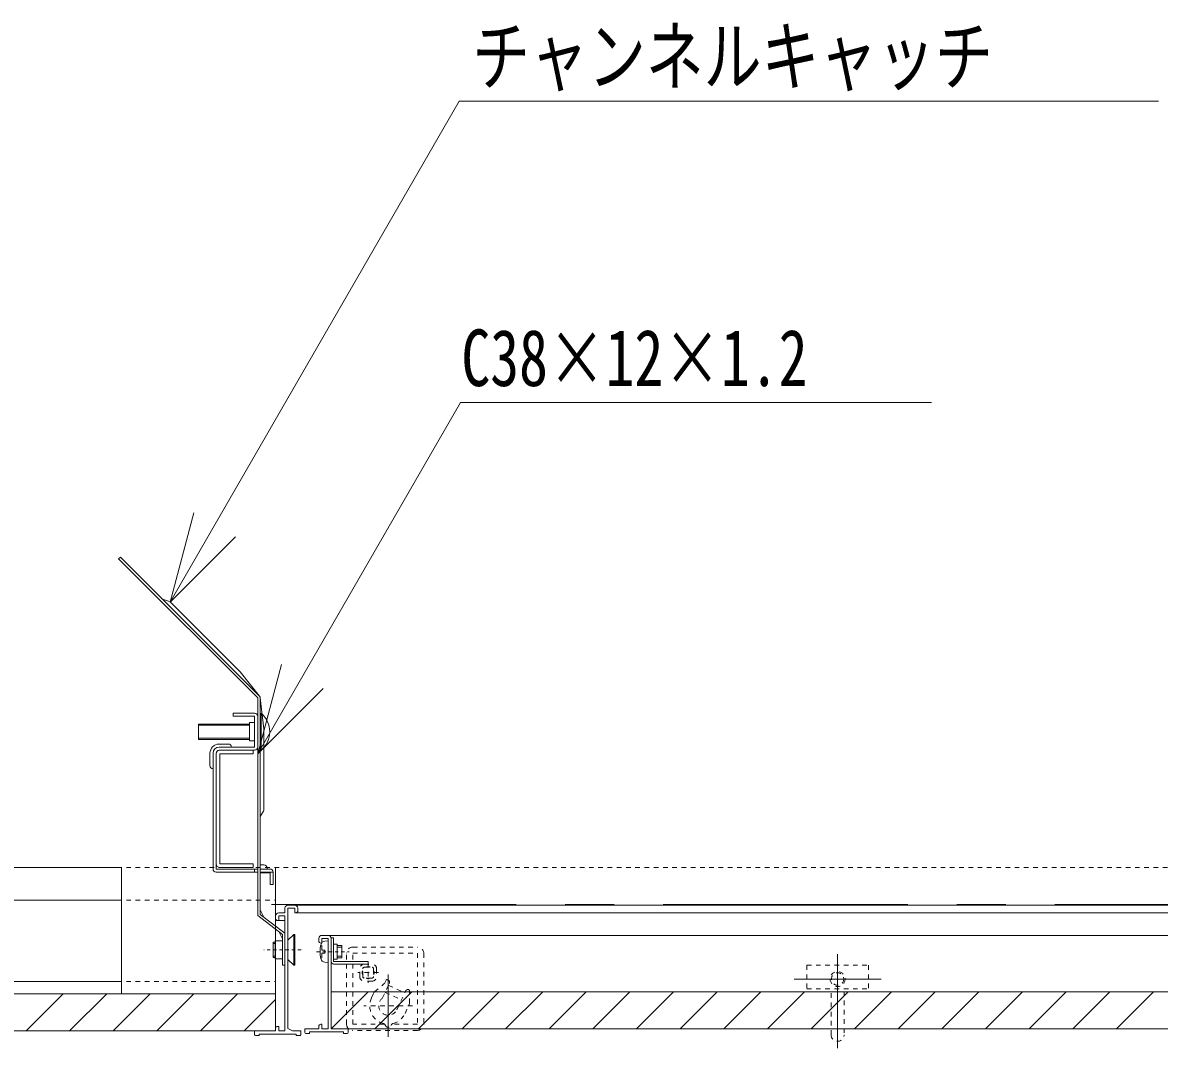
# Model space of a CAD drawing. Units: millimetres, scale not verified. Extents: x -205 to 205, y -142 to 142.
# Drawn here: x 110.88 to 147.73, y -99.77 to -66.52 of the extents above; entities that cross this region are included whole.
import ezdxf
from ezdxf.enums import TextEntityAlignment as Align

# ---------------------------------------------------------------- set-up
doc = ezdxf.new("R2010")
doc.units = ezdxf.units.MM
doc.header["$LTSCALE"] = 0.25
for name, pattern in [('USER5', [1.2, 0.6, -0.6]), ('USER6', [0.375, 0.25, -0.125]), ('USER7', [50.8, 31.75, -6.35, 6.35, -6.35])]:
    doc.linetypes.add(name, pattern=pattern)
doc.layers.add('0-1_0-0 基本', color=7, linetype='Continuous', lineweight=18)
doc.layers.add('0-3_0-2 インサート', color=7, linetype='Continuous', lineweight=18)
doc.styles.add('ＭＳ ゴシック', font='')
doc.styles.get('ＭＳ ゴシック').set_extended_font_data('MS Gothic')

# ---------------------------------------------------------------- blocks, each defined once
blk = doc.blocks.new('頭部ナベ')
at = {"layer": '0-1_0-0 基本'}
for p, q in [((1.1, -0.5), (1.1, 0.5)), ((2, 2), (2.376, 2.102)), ((0, -3.5), (1.012, -3.411)), ((1.1, -0.5), (2, -0.5)), ((2, -2), (2, -0.5)), ((2, -2), (2.376, -2.102))]:
    blk.add_line(p, q, dxfattribs=at)
for points in [[(0, -3.5), (0, 3.5), (1.012, 3.411)], [(1.1, 0.5), (2, 0.5), (2, 2)]]:
    blk.add_lwpolyline(points, dxfattribs=at)
for centre, radius, start, end in [((0.881, 1.917), 1.5, 13.03537, 85), ((-7.4, 0), 10, 346.96463, 13.03537), ((0.881, -1.917), 1.5, 275, 346.96463)]:
    blk.add_arc(centre, radius, start, end, dxfattribs=at)

msp = doc.modelspace()

# ---------------------------------------------------------------- linework, layer by layer
at = {"layer": '0-1_0-0 基本'}
for p, q in [((114.0472, -83.845), (113.9907, -83.9016)), ((118.5004, -88.4114), (113.9907, -83.9016)), ((118.557, -88.3548), (114.0472, -83.845)), ((115.4104, -85.2082), (115.6368, -85.2806)), ((117.9348, -87.5628), (115.677, -85.3051)), ((118.557, -88.3548), (117.9348, -87.5628)), ((118.5004, -88.4114), (118.5004, -95.4646)), ((118.5804, -88.4114), (118.7004, -89.4114)), ((118.5804, -90.095), (118.5804, -88.4114)), ((118.4004, -88.905), (117.7004, -88.905)), ((117.7004, -89.005), (117.7004, -88.905)), ((118.4004, -89.005), (117.7004, -89.005)), ((118.4004, -90.005), (118.4004, -89.005)), ((118.6152, -88.915), (118.5804, -88.915)), ((118.5804, -89.1248), (118.5804, -95.425)), ((118.6152, -88.915), (118.6152, -90.095)), ((118.2304, -89.255), (116.5804, -89.255)), ((116.5804, -89.755), (116.5804, -89.255)), ((118.2304, -89.295), (116.5804, -89.295)), ((118.2304, -89.805), (118.2304, -89.205)), ((118.4004, -89.205), (118.2304, -89.205)), ((118.7004, -91.0873), (118.7004, -89.4114)), ((118.7004, -92.0273), (118.7004, -89.4114)), ((116.5804, -89.715), (118.2304, -89.715)), ((116.5804, -89.755), (118.2304, -89.755)), ((118.4004, -89.805), (118.2304, -89.805)), ((116.9504, -90.205), (116.9504, -90.605)), ((117.0504, -90.205), (117.0504, -93.955)), ((117.1504, -90.205), (117.1504, -93.955)), ((117.1504, -90.225), (117.1504, -93.785)), ((117.5504, -89.905), (117.2504, -89.905)), ((118.4004, -90.005), (117.2504, -90.005)), ((118.4004, -90.105), (117.2504, -90.105)), ((118.3504, -90.105), (117.2704, -90.105)), ((118.5804, -90.095), (118.6152, -90.095)), ((118.6862, -92.0787), (118.5804, -92.255)), ((110.4309, -93.905), (114.0804, -93.905)), ((114.0804, -98.005), (114.0804, -93.905)), ((118.5004, -93.955), (117.1504, -93.955)), ((118.4004, -94.055), (118.4004, -93.955)), ((118.7004, -93.825), (118.5804, -93.825)), ((118.9004, -93.955), (118.5804, -93.955)), ((118.8004, -93.925), (118.8004, -93.955)), ((119.0804, -99.205), (119.0804, -93.905)), ((118.5004, -94.055), (117.1504, -94.055)), ((119.0004, -94.055), (118.5804, -94.055)), ((118.5804, -94.075), (118.9004, -94.075)), ((118.9004, -94.055), (118.9004, -94.455)), ((119.0004, -94.055), (119.0004, -94.455)), ((119.0004, -94.455), (118.9004, -94.455)), ((110.4309, -94.965), (114.0804, -94.965)), ((118.5804, -95.2766), (118.7004, -95.5166)), ((118.5804, -95.425), (119.3804, -96.0354)), ((119.1804, -95.375), (119.3804, -95.375)), ((119.3804, -95.375), (119.3804, -95.225)), ((119.7004, -95.125), (119.4804, -95.125)), ((119.4804, -99.125), (119.4804, -95.225)), ((119.7004, -95.125), (163.8604, -95.125)), ((119.7304, -95.375), (119.7004, -95.375)), ((119.7304, -95.375), (154.8967, -95.375)), ((119.8004, -95.305), (119.8004, -95.225)), ((119.3004, -96.075), (118.5004, -95.4646)), ((119.0804, -95.555), (119.0804, -95.475)), ((119.1504, -95.625), (119.1804, -95.625)), ((119.1504, -95.625), (119.3804, -95.625)), ((119.1804, -95.475), (119.3804, -95.475)), ((119.1804, -95.625), (119.1804, -95.475)), ((119.3804, -99.205), (119.3804, -95.475)), ((119.3804, -95.625), (119.3804, -99.055)), ((119.1804, -95.9834), (119.3004, -96.2234)), ((119.3004, -96.075), (119.3004, -97.075)), ((119.3804, -96.0354), (119.3804, -97.075)), ((119.4804, -96.265), (119.6704, -96.075)), ((119.6704, -96.075), (119.6704, -97.075)), ((119.7004, -96.075), (119.6704, -96.075)), ((119.7004, -97.075), (119.7004, -96.075)), ((120.7804, -96.105), (120.5804, -96.105)), ((120.7804, -96.105), (153.8167, -96.105)), ((119.0004, -96.325), (119.0604, -96.325)), ((119.0004, -96.365), (119.0604, -96.365)), ((119.0604, -96.285), (119.3004, -96.285)), ((119.0604, -96.285), (119.0604, -96.865)), ((119.4804, -96.885), (119.4804, -96.265)), ((120.4804, -96.285), (120.4804, -96.205)), ((120.5804, -96.355), (120.5504, -96.355)), ((120.5804, -96.355), (120.5804, -96.205)), ((120.7804, -96.205), (120.5804, -96.205)), ((120.7804, -99.135), (120.7804, -96.205)), ((120.8804, -96.185), (120.8804, -96.955)), ((120.8804, -99.135), (120.8804, -96.205)), ((121.0804, -96.3929), (120.9604, -96.3929)), ((121.0804, -96.3929), (121.0804, -96.8771)), ((121.2304, -96.435), (121.0804, -96.435)), ((121.2304, -96.485), (121.0804, -96.485)), ((121.2304, -96.435), (121.2304, -96.835)), ((119.0004, -96.785), (119.0604, -96.785)), ((119.0604, -96.865), (119.3004, -96.865)), ((119.4804, -96.885), (119.6704, -97.075)), ((121.0804, -96.8771), (120.9604, -96.8771)), ((121.2304, -96.785), (121.0804, -96.785)), ((121.2304, -96.835), (121.0804, -96.835)), ((137.2986, -96.7113), (137.2986, -99.7656)), ((119.3804, -97.075), (119.3004, -97.075)), ((119.6704, -97.075), (119.7004, -97.075)), ((120.9604, -97.035), (122.0804, -97.035)), ((86.9467, -97.605), (114.0804, -97.605)), ((122.7304, -97.374), (122.7304, -99.3959)), ((135.8869, -97.5206), (138.7102, -97.5206)), ((119.0804, -98.005), (86.9467, -98.005)), ((110.9883, -99.205), (112.1883, -98.005)), ((112.4026, -99.205), (113.6026, -98.005)), ((113.8168, -99.205), (115.0168, -98.005)), ((115.231, -99.205), (116.431, -98.005)), ((116.6452, -99.205), (117.8452, -98.005)), ((153.7167, -97.935), (120.8804, -97.935)), ((120.8804, -99.135), (122.0804, -97.935)), ((122.2947, -99.135), (123.4947, -97.935)), ((123.7089, -99.135), (124.9089, -97.935)), ((125.1231, -99.135), (126.3231, -97.935)), ((126.5373, -99.135), (127.7373, -97.935)), ((127.9515, -99.135), (129.1515, -97.935)), ((129.3657, -99.135), (130.5657, -97.935)), ((130.7799, -99.135), (131.9799, -97.935)), ((132.1941, -99.135), (133.3941, -97.935)), ((133.6084, -99.135), (134.8084, -97.935)), ((135.0226, -99.135), (136.2226, -97.935)), ((136.4368, -99.135), (137.6368, -97.935)), ((137.851, -99.135), (139.051, -97.935)), ((139.2652, -99.135), (140.4652, -97.935)), ((140.6794, -99.135), (141.8794, -97.935)), ((142.0936, -99.135), (143.2936, -97.935)), ((143.5079, -99.135), (144.7079, -97.935)), ((144.9221, -99.135), (146.1221, -97.935)), ((146.3363, -99.135), (147.5363, -97.935)), ((118.0594, -99.205), (119.0804, -98.184)), ((119.1504, -99.055), (119.1804, -99.055)), ((119.1804, -99.205), (119.1804, -99.055)), ((120.4804, -99.135), (120.4804, -99.055)), ((120.5804, -98.985), (120.5504, -98.985)), ((119.0804, -99.205), (86.9467, -99.205)), ((118.4004, -99.325), (118.4004, -99.205)), ((118.4004, -99.205), (119.0804, -99.205)), ((118.5504, -99.355), (118.4304, -99.355)), ((118.5504, -99.355), (118.5504, -99.305)), ((119.7504, -99.305), (118.5504, -99.305)), ((119.0804, -99.205), (119.0804, -99.125)), ((119.1804, -99.205), (119.3804, -99.205)), ((119.6304, -99.205), (119.4804, -99.125)), ((119.6304, -99.205), (119.9004, -99.205)), ((119.7504, -99.355), (119.7504, -99.305)), ((119.8704, -99.355), (119.7504, -99.355)), ((119.9004, -99.325), (119.9004, -99.205)), ((120.0304, -99.255), (120.0304, -99.135)), ((120.4804, -99.135), (120.0304, -99.135)), ((120.1804, -99.285), (120.0604, -99.285)), ((120.1804, -99.285), (120.1804, -99.235)), ((121.2804, -99.235), (120.1804, -99.235)), ((121.2804, -99.285), (121.2804, -99.235)), ((121.4004, -99.285), (121.2804, -99.285)), ((153.1667, -99.135), (121.4304, -99.135))]:
    msp.add_line(p, q, dxfattribs=at)
at = {"layer": '0-1_0-0 基本', "linetype": 'USER5'}
for p, q in [((112.1404, -93.905), (162.4567, -93.905)), ((112.1404, -94.965), (119.0804, -94.965)), ((121.5804, -96.485), (123.6804, -96.485)), ((121.3804, -98.985), (121.3804, -96.685)), ((121.5804, -98.985), (121.5804, -96.685)), ((121.5804, -96.685), (123.6804, -96.685)), ((123.6804, -96.685), (123.6804, -98.985)), ((123.8804, -96.685), (123.8804, -98.985)), ((121.8054, -97.44), (121.8054, -97.19)), ((121.9054, -97.44), (121.9054, -97.19)), ((121.9554, -97.04), (122.2054, -97.04)), ((121.9554, -97.14), (122.2054, -97.14)), ((122.0804, -96.955), (122.0804, -97.035)), ((122.0804, -96.985), (122.0804, -97.645)), ((122.2554, -97.19), (122.2554, -97.44)), ((122.3554, -97.19), (122.3554, -97.44)), ((136.2986, -97.0706), (136.2986, -97.9206)), ((136.2986, -97.0706), (138.2986, -97.0706)), ((138.2986, -97.0706), (138.2986, -97.9206)), ((112.1404, -97.605), (119.0804, -97.605)), ((122.4104, -97.315), (121.7504, -97.315)), ((122.2054, -97.49), (121.9554, -97.49)), ((122.2054, -97.59), (121.9554, -97.59)), ((122.6186, -97.6464), (122.66, -97.5577)), ((122.6999, -97.5432), (122.7302, -97.5573)), ((122.1867, -98.1314), (122.2618, -97.9703)), ((122.2882, -97.9359), (122.5923, -97.6807)), ((122.5501, -98.1328), (122.7689, -97.6637)), ((122.6337, -97.9537), (123.1593, -98.1988)), ((122.7393, -97.7271), (123.265, -97.9722)), ((123.0114, -98.516), (123.2945, -97.9088)), ((123.4009, -97.8701), (123.4048, -97.8719)), ((123.4221, -98.2992), (123.4221, -97.8991)), ((136.2986, -97.8406), (138.2986, -97.8406)), ((137.0886, -99.3306), (137.0886, -97.9206)), ((137.5086, -97.9206), (137.5086, -99.3306)), ((123.2742, -98.6386), (123.4128, -98.3414)), ((123.5159, -98.385), (121.9449, -98.385)), ((122.6112, -98.985), (121.5804, -98.985)), ((123.6804, -98.985), (122.8497, -98.985)), ((123.6804, -99.185), (121.5804, -99.185))]:
    msp.add_line(p, q, dxfattribs=at)
at = {"layer": '0-1_0-0 基本', "linetype": 'USER7'}
msp.add_line((164.9804, -95.105), (118.5804, -95.105), dxfattribs=at)
at = {"layer": '0-1_0-0 基本', "linetype": 'USER6'}
for p, q in [((119.905, -96.575), (118.6958, -96.575)), ((120.4097, -96.635), (121.467, -96.635))]:
    msp.add_line(p, q, dxfattribs=at)
at = {"layer": '0-1_0-0 基本'}
for points in [[(117.2704, -93.905), (118.3504, -93.905), (118.3504, -93.785), (117.2704, -93.785), (117.2704, -90.225), (118.3504, -90.225), (118.3504, -90.105)], [(119.7004, -95.375), (119.7004, -95.225), (119.4804, -95.225)], [(119.0604, -96.825), (119.0004, -96.825), (119.0004, -96.325)], [(120.8804, -96.185), (120.9604, -96.185), (120.9604, -96.955), (122.0804, -96.955)], [(120.7804, -99.135), (120.5804, -99.135), (120.5804, -98.985)], [(121.4304, -99.255), (121.4304, -99.135), (120.8804, -99.135)]]:
    msp.add_lwpolyline(points, dxfattribs=at)
at = {"layer": '0-1_0-0 基本', "linetype": 'USER5'}
for radius in [0.2425, 0.2]:
    msp.add_circle((137.2986, -97.5206), radius, dxfattribs=at)
at = {"layer": '0-1_0-0 基本'}
for centre, radius, start, end in [((115.6063, -85.3758), 0.1, 45, 72.26614), ((118.5004, -88.4114), 0.08, 0, 45), ((118.4004, -89.005), 0.1, 0, 90), ((118.1204, -89.505), 0.77, 309.98312, 50.01688), ((117.2504, -90.205), 0.3, 90, 180), ((117.2504, -90.205), 0.2, 90, 180), ((117.2504, -90.205), 0.1, 90, 180), ((117.2704, -90.225), 0.12, 90, 180), ((117.5504, -90.005), 0.1, 0, 90), ((118.4004, -90.005), 0.1, 270, 0), ((117.0504, -90.605), 0.1, 180, 270), ((118.6004, -92.0273), 0.1, 329.03624, 0), ((117.1504, -93.955), 0.1, 180, 270), ((117.2704, -93.785), 0.12, 180, 270), ((118.7004, -93.925), 0.1, 0, 90), ((118.9004, -94.055), 0.1, 0, 90), ((119.1804, -95.475), 0.1, 90, 180), ((119.4804, -95.225), 0.1, 90, 180), ((119.7004, -95.225), 0.1, 0, 90), ((119.7304, -95.305), 0.07, 270, 0), ((119.1504, -95.555), 0.07, 180, 270), ((120.5804, -96.205), 0.1, 90, 180), ((120.7804, -96.205), 0.1, 0, 90), ((120.5504, -96.285), 0.07, 180, 270), ((120.9604, -96.955), 0.08, 180, 270), ((119.1504, -99.125), 0.07, 90, 180), ((120.5504, -99.055), 0.07, 90, 180), ((118.4304, -99.325), 0.03, 180, 270), ((119.8704, -99.325), 0.03, 270, 0), ((120.0604, -99.255), 0.03, 180, 270), ((121.4004, -99.255), 0.03, 270, 0)]:
    msp.add_arc(centre, radius, start, end, dxfattribs=at)
at = {"layer": '0-1_0-0 基本', "linetype": 'USER5'}
for centre, radius, start, end in [((121.5804, -96.685), 0.2, 90, 180), ((123.6804, -96.685), 0.2, 0, 90), ((121.9554, -97.19), 0.15, 90, 180), ((121.9854, -97.315), 0.1, 143.1301, 216.8699), ((121.9554, -97.19), 0.05, 90, 180), ((122.0804, -97.22), 0.1, 53.1301, 126.8699), ((122.2054, -97.19), 0.15, 0, 90), ((122.2054, -97.19), 0.05, 0, 90), ((122.1754, -97.315), 0.1, 323.1301, 36.8699), ((121.9554, -97.44), 0.15, 180, 270), ((121.9554, -97.44), 0.05, 180, 270), ((122.0804, -97.41), 0.1, 233.1301, 306.8699), ((122.2054, -97.44), 0.15, 270, 0), ((122.2054, -97.44), 0.05, 270, 0), ((122.6872, -97.5704), 0.03, 65, 155), ((122.6964, -97.6298), 0.08, 335, 65), ((122.3524, -98.0125), 0.1, 130, 155), ((122.528, -97.6041), 0.1, 310, 335), ((123.3671, -97.9426), 0.08, 65, 155), ((123.3921, -97.8991), 0.03, 0, 65), ((122.7304, -98.385), 0.6, 155, 254.64111), ((122.7304, -98.385), 0.31, 125.57129, 335), ((123.3221, -98.2992), 0.1, 335, 360), ((122.7304, -98.385), 0.6, 285.35889, 335), ((121.5804, -98.985), 0.2, 180, 270), ((122.545, -99.06), 0.1, 22.02431, 74.64111), ((122.7304, -98.985), 0.1, 202.02431, 337.97569), ((122.9158, -99.06), 0.1, 105.35889, 157.97569), ((123.6804, -98.985), 0.2, 270, 0), ((137.2986, -99.3306), 0.21, 180, 0)]:
    msp.add_arc(centre, radius, start, end, dxfattribs=at)
at = {"layer": '0-3_0-2 インサート'}
for p, q in [((125.035, -69.0619), (147.7037, -69.0619)), ((125.0746, -78.8351), (140.3482, -78.8351)), ((115.657, -85.3051), (116.4335, -82.4073)), ((118.4987, -90.225), (119.2751, -87.3272))]:
    msp.add_line(p, q, dxfattribs=at)
for points in [[(125.035, -69.0619), (115.657, -85.3051), (117.7783, -83.1838)], [(125.0746, -78.8351), (118.4987, -90.225), (120.62, -88.1037)]]:
    msp.add_lwpolyline(points, dxfattribs=at)

# ---------------------------------------------------------------- block references
at = {"layer": '0-1_0-0 基本', "xscale": -0.1, "yscale": 0.1}
msp.add_blockref('頭部ナベ', (120.7804, -96.635), dxfattribs=at)

# ---------------------------------------------------------------- texts
at = {"layer": '0-3_0-2 インサート', "style": 'ＭＳ ゴシック', "width": 0.75}
for s, p in [('チャンネルキャッチ', (125.4562, -69.0759)), ('C38×12×1.2', (125.1017, -78.8491))]:
    msp.add_text(s, height=1.833, dxfattribs=at).set_placement(p, align=Align.BOTTOM_LEFT)

doc.saveas('drawing.dxf')
